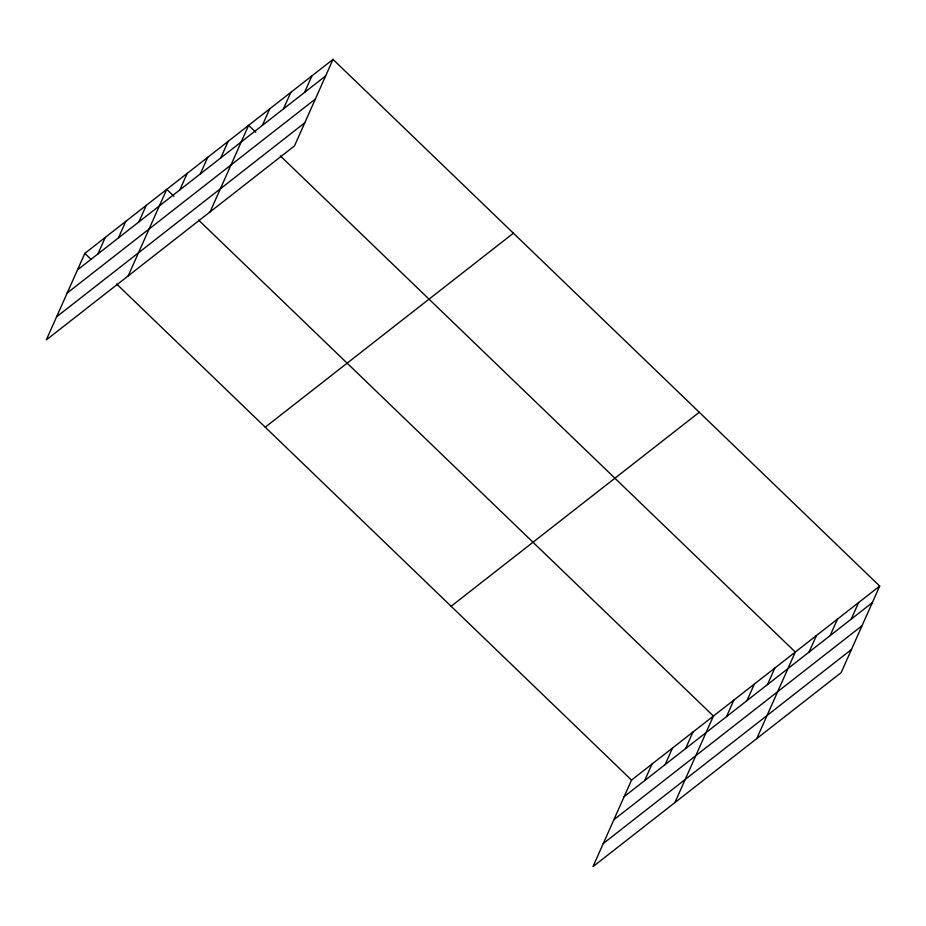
<?xml version="1.0" encoding="UTF-8"?>
<svg xmlns="http://www.w3.org/2000/svg" width="926" height="926" viewBox="0 0 926 926"><rect width="100%" height="100%" fill="white"/><g stroke="black" fill="none" stroke-linecap="round" stroke-linejoin="round"><path stroke-width="1.39" d="M333.001 59.391L84.833 253.388L46.3 339.923L294.48 145.926L333.001 59.391L879.7 586.077L841.167 672.612L592.999 866.609L631.52 780.074L879.7 586.077M97.936 253.932L105.309 237.38M118.412 237.924L125.774 221.372M138.888 221.916L146.25 205.375M128.193 275.902L166.726 189.367L173.903 196.277M179.829 189.911L187.202 173.359M200.305 173.903L207.679 157.351M220.782 157.906L228.155 141.354M210.098 211.88L248.619 125.346L255.796 132.256M262.347 125.404L269.721 108.851M283.449 108.921L290.81 92.368M304.538 92.426L311.912 75.874M644.635 780.618L651.997 764.066M665.111 764.621L672.473 748.069M685.576 748.613L692.949 732.061M674.892 802.599L713.425 716.053L198.5 219.983M726.528 716.597L733.901 700.044M747.004 700.6L754.377 684.048M767.48 684.592L774.842 668.04M756.785 738.578L795.318 652.031L280.404 155.962M809.046 652.101L816.419 635.549M830.136 635.606L837.509 619.054M851.237 619.112L858.61 602.571M77.46 269.941L325.639 75.932M67.181 293.033L315.349 99.036M56.579 316.831L304.758 122.834M265.241 427.187L513.409 233.19M451.112 606.264L699.292 412.267M624.159 796.626L872.327 602.629M613.869 819.718L862.048 625.721M603.277 843.517L851.457 649.52M84.833 253.388L90.979 259.315M116.607 283.993L631.52 780.074"/></g></svg>
